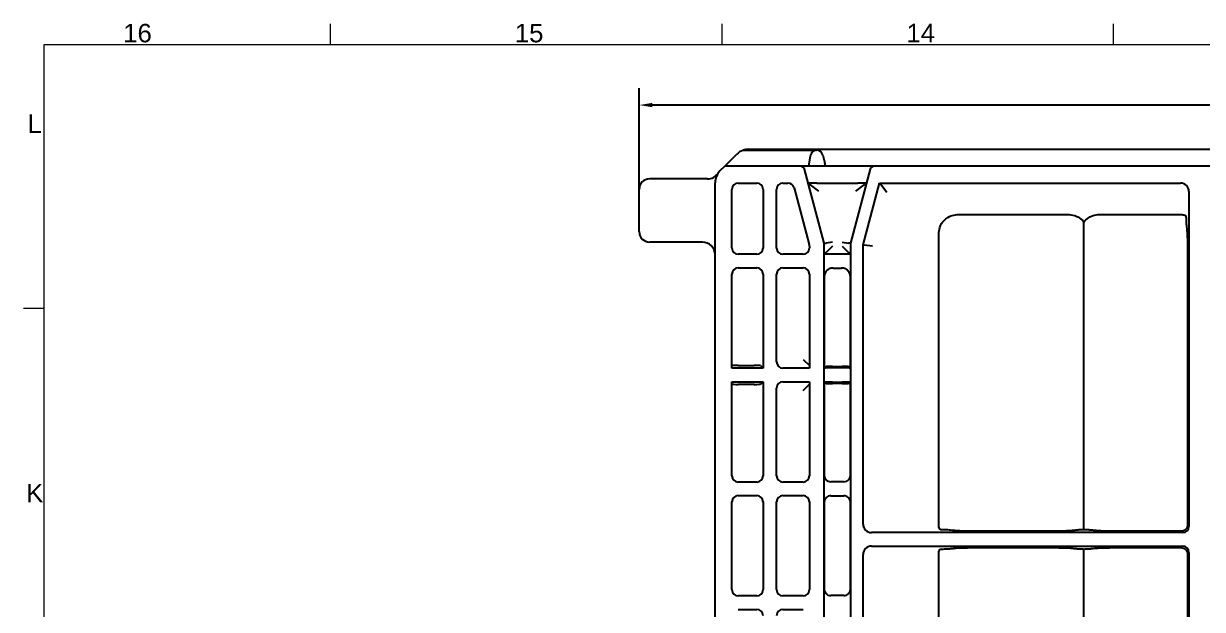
# Model space of a CAD drawing. Header units: millimetres. Extents: x 0 to 1486, y 0 to 1051.
# Drawn here: x 20.1 to 299.7, y 892.3 to 1031.2 of the extents above; entities that cross this region are included whole.
import ezdxf

# ---------------------------------------------------------------- set-up
doc = ezdxf.new("R2010")
doc.units = ezdxf.units.MM
doc.header["$LTSCALE"] = 1.25
for name, color, linetype, lineweight, true_color in [('Bemaßungen(DIN)', 7, 'Continuous', 5, 0x262659), ('Sichtbare Kanten(DIN)', 7, 'Continuous', 25, 0x262659), ('Skizziergeometrie(DIN)', 7, 'Continuous', 9, 0x262659), ('Symbole(DIN)', 7, 'Continuous', 15, 0x262659)]:
    doc.layers.add(name, color=color, linetype=linetype, lineweight=lineweight, true_color=true_color)
doc.styles.add('Aktuell-DIN', font='arial.ttf')
doc.styles.add('Aktuell-DINGroßer Text', font='arial.ttf')
doc.dimstyles.new('STANDARD-DIN', dxfattribs={"dimscale": 1.25, "dimtxt": 5.25, "dimasz": 2.5, "dimexe": 3.175, "dimexo": 0, "dimgap": 0.8, "dimtad": 1, "dimrnd": 1e-08, "dimtxsty": 'Aktuell-DINGroßer Text', "dimcen": 0.09, "dimdle": 10, "dimclrd": 256, "dimclre": 256, "dimclrt": 256, "dimazin": 2, "dimtfac": 0.666667, "dimtmove": 0, "dimatfit": 3, "dimfxl": 1, "dimtolj": 1, "dimlwd": 25, "dimlwe": 25, "dimarcsym": 0})

# ---------------------------------------------------------------- blocks, each defined once
blk = doc.blocks.new('Ränder Standardrahmen')
at = {"layer": 'Skizziergeometrie(DIN)'}
for p, q in [((74.31, 821), (74.31, 824.9)), ((148.63, 821), (148.63, 824.9)), ((222.94, 821), (222.94, 824.9)), ((20, 770.92), (16.1, 770.92))]:
    blk.add_line(p, q, dxfattribs=at)
at = {"layer": 'Skizziergeometrie(DIN)', "flags": 128}
blk.add_lwpolyline([(20, 20), (20, 821), (1169, 821), (1169, 20), (20, 20)], dxfattribs=at)
at = {"layer": 'Symbole(DIN)', "color": 179, "true_color": 0x262659, "char_height": 3.5, "attachment_point": 7, "style": 'Aktuell-DIN'}
for s, insert in [('16', (35, 821.34)), ('15', (109.31, 821.34)), ('14', (183.62, 821.4)), ('L', (16.87, 804.21)), ('K', (16.59, 734.13))]:
    blk.add_mtext(s, dxfattribs=dict(at, insert=insert))
blk = doc.blocks.new('*D89')
at = {"layer": 'Bemaßungen(DIN)', "color": 250, "linetype": 'Continuous', "lineweight": 25, "true_color": 0x3f3f3f, "transparency": 16777216}
for p, q in [((166.14, 991.86), (166.14, 1015.83)), ((1124.14, 991.86), (1124.14, 1015.83)), ((1121.01, 1011.86), (169.26, 1011.86))]:
    blk.add_line(p, q, dxfattribs=at)
at = {"layer": 'Bemaßungen(DIN)', "color": 250, "linetype": 'Continuous', "true_color": 0x3f3f3f, "transparency": 16777216}
for points in [[(169.26, 1012.38), (169.26, 1011.34), (166.14, 1011.86)], [(1121.01, 1012.38), (1121.01, 1011.34), (1124.14, 1011.86)]]:
    blk.add_solid(points, dxfattribs=at)
at = {"layer": 'Defpoints', "color": 0, "linetype": 'Continuous', "transparency": 16777216}
for p in [(166.14, 1011.86), (166.14, 991.86), (1124.14, 991.86)]:
    blk.add_point(p, dxfattribs=at)
at = {"layer": 'Bemaßungen(DIN)', "color": 179, "linetype": 'Continuous', "lineweight": 25, "true_color": 0x262659, "transparency": 16777216, "insert": (637.88, 1019.57), "char_height": 6.562, "attachment_point": 1, "style": 'Aktuell-DINGroßer Text'}
blk.add_mtext('\\A1;958', dxfattribs=at)

msp = doc.modelspace()

# ---------------------------------------------------------------- linework, layer by layer
at = {"layer": 'Sichtbare Kanten(DIN)'}
for p, q in [((207.717, 1001.114), (190.703, 1001.114)), ((192.095, 1001.364), (1098.181, 1001.364)), ((208.039, 1001.151), (208.237, 1001.151)), ((186.438, 997.364), (189.267, 1000.193)), ((206.59, 999.312), (206.278, 997.364)), ((209.686, 999.968), (210.153, 998.114)), ((186.438, 997.364), (185.31, 996.236)), ((204.371, 997.364), (186.438, 997.364)), ((207.477, 997.364), (204.371, 997.364)), ((210.038, 979.077), (205.337, 996.623)), ((218.8, 997.364), (207.477, 997.364)), ((220.94, 996.623), (216.238, 979.077)), ((221.906, 997.364), (218.8, 997.364)), ((1068.371, 997.364), (221.906, 997.364)), ((182.364, 994.364), (168.638, 994.364)), ((184.138, 871.263), (184.138, 993.407)), ((189.638, 993.364), (194.038, 993.364)), ((200.239, 993.364), (201.436, 993.364)), ((206.21, 993.364), (206.774, 992.931)), ((208.729, 991.432), (206.774, 992.931)), ((208.277, 993.377), (217.999, 993.377)), ((217.548, 991.432), (219.502, 992.931)), ((219.238, 978.682), (223.172, 993.364)), ((220.066, 993.364), (219.502, 992.931)), ((223.172, 993.364), (294.538, 993.364)), ((223.172, 993.364), (223.36, 993.12)), ((224.894, 991.12), (223.36, 993.12)), ((166.138, 981.864), (166.138, 991.864)), ((188.138, 977.965), (188.138, 991.864)), ((195.538, 991.864), (195.538, 977.964)), ((198.738, 977.964), (198.738, 991.864)), ((202.884, 992.252), (206.487, 978.807)), ((296.538, 991.364), (296.538, 911.964)), ((181.138, 979.364), (168.638, 979.364)), ((210.038, 979.077), (210.471, 979.134)), ((210.038, 740.651), (210.038, 979.077)), ((211.971, 979.331), (210.471, 979.134)), ((214.306, 979.331), (215.805, 979.134)), ((216.238, 979.077), (215.805, 979.134)), ((216.238, 979.077), (216.238, 740.651)), ((219.238, 912.464), (219.238, 978.682)), ((219.238, 978.682), (219.483, 978.65)), ((221.483, 978.387), (219.483, 978.65)), ((194.039, 976.464), (189.638, 976.464)), ((205.038, 976.464), (200.238, 976.464)), ((206.538, 978.419), (206.538, 977.965)), ((210.038, 976.464), (210.042, 976.468)), ((210.042, 976.468), (210.471, 976.868)), ((211.971, 978.368), (210.471, 976.868)), ((210.471, 976.868), (210.471, 976.868)), ((214.306, 978.368), (215.805, 976.868)), ((215.805, 976.868), (215.805, 976.868)), ((215.805, 976.868), (216.234, 976.468)), ((216.234, 976.468), (216.238, 976.464)), ((189.638, 973.264), (194.039, 973.264)), ((200.238, 973.264), (205.038, 973.264)), ((188.138, 949.464), (188.138, 971.764)), ((195.538, 971.765), (195.538, 949.464)), ((198.738, 950.964), (198.738, 971.765)), ((206.538, 971.764), (206.538, 949.464)), ((210.042, 971.261), (210.042, 949.468)), ((216.234, 949.468), (216.234, 971.261)), ((205.038, 951.563), (206.538, 950.064)), ((195.538, 949.464), (188.138, 949.464)), ((189.638, 950.1), (193.439, 950.1)), ((194.939, 950.064), (195.538, 949.464)), ((206.538, 949.464), (200.238, 949.464)), ((210.042, 949.468), (210.471, 949.868)), ((211.971, 949.904), (214.306, 949.904)), ((215.805, 949.868), (216.234, 949.468)), ((188.138, 946.264), (195.538, 946.264)), ((188.138, 923.965), (188.138, 946.264)), ((193.439, 945.629), (189.638, 945.629)), ((195.538, 946.264), (194.939, 945.664)), ((195.538, 946.264), (195.538, 923.964)), ((200.238, 946.264), (206.538, 946.264)), ((205.038, 944.165), (206.538, 945.664)), ((206.538, 946.264), (206.538, 923.965)), ((210.042, 946.26), (210.042, 923.968)), ((210.471, 945.86), (210.042, 946.26)), ((214.306, 945.824), (211.971, 945.824)), ((216.234, 946.26), (215.805, 945.86)), ((216.234, 923.968), (216.234, 946.26)), ((198.738, 923.964), (198.738, 944.765)), ((194.039, 922.464), (189.638, 922.464)), ((205.038, 922.464), (200.238, 922.464)), ((188.138, 896.965), (188.138, 917.764)), ((189.638, 919.264), (194.039, 919.264)), ((195.538, 917.765), (195.538, 896.964)), ((198.738, 896.964), (198.738, 917.765)), ((200.238, 919.264), (205.038, 919.264)), ((206.538, 917.764), (206.538, 896.965)), ((210.042, 917.761), (210.042, 896.968)), ((216.234, 896.968), (216.234, 917.761)), ((295.039, 910.464), (221.238, 910.464)), ((221.238, 907.264), (295.039, 907.264)), ((219.238, 863.464), (219.238, 905.264)), ((296.538, 905.765), (296.538, 862.964)), ((194.039, 895.464), (189.638, 895.464)), ((205.038, 895.464), (200.238, 895.464)), ((189.638, 892.264), (194.039, 892.264)), ((200.238, 892.264), (205.038, 892.264))]:
    msp.add_line(p, q, dxfattribs=at)
for centre, radius, start, end in [((192.095, 997.364), 4, 110.36413, 135), ((192.095, 997.364), 4, 90, 110.36413), ((182.364, 997.364), 3, 270, 325.57931), ((188.138, 993.407), 4, 135, 180), ((204.371, 996.364), 1, 15, 90), ((221.906, 996.364), 1, 90, 165), ((168.638, 991.864), 2.5, 90, 180), ((189.638, 991.864), 1.5, 90, 180), ((201.436, 991.864), 1.5, 15, 90), ((168.638, 981.864), 2.5, 180, 270), ((181.138, 976.364), 3, 0, 90), ((205.038, 978.419), 1.5, 0, 15)]:
    msp.add_arc(centre, radius, start, end, dxfattribs=at)
for centre, major_axis, ratio, start_param, end_param in [((208.039, 998.663), (0, 2.51), 0.5976725, 0.2162083, 1.3089969), ((208.039, 999.555), (0, 1.596), 0.9396926, 0, 0.2162083), ((208.237, 999.555), (0, 1.596), 0.9396926, 4.9741884, 6.2831853), ((210.084, 998.114), (0.19, -0.75), 0.0861395, 6.2613272, 7.8321235), ((194.038, 991.864), (1.5, 0), 0.9997015, 0, 1.5707963), ((200.239, 991.864), (-1.5, 0), 0.9997015, 4.712389, 6.2831853), ((208.263, 993.43), (-2.071, 0), 0.0252925, 0.0067816, 1.577578), ((218.013, 993.43), (2.071, 0), 0.0252925, 4.7056073, 6.2764037), ((294.538, 991.364), (1.884, 0.673), 0.9996634, 5.940323, 7.5109061), ((189.638, 977.965), (0, -1.5), 0.9997015, 4.712389, 6.2831853), ((194.038, 977.965), (1.061, -1.061), 0.9994032, 5.4980856, 7.068285), ((200.239, 977.965), (-1.061, -1.061), 0.9994032, 5.4980856, 7.068285), ((205.038, 977.965), (0, -1.5), 0.9997015, 0, 1.5707963), ((213.138, 976.464), (3.1, 0), 0.0244395, 0.0523599, 3.0892328), ((189.638, 971.764), (0, 1.5), 0.9997015, 0, 1.5707963), ((194.038, 971.764), (1.061, 1.061), 0.9994032, 5.4980856, 7.068285), ((200.239, 971.764), (-1.061, 1.061), 0.9994032, 5.4980856, 7.068285), ((205.038, 971.764), (0, 1.5), 0.9997015, 4.712389, 6.2831853), ((213.138, 973.264), (-3.1, 0), 0.0244395, 1.2341599, 1.9074327), ((200.239, 950.965), (-1.061, -1.061), 0.9994032, 5.4980856, 7.068285), ((189.638, 950.063), (-1.5, 0), 0.0244395, 4.712389, 6.2831853), ((193.439, 950.063), (-1.5, 0), 0.0244395, 3.1660273, 4.712389), ((205.038, 950.063), (-1.5, 0), 0.0244395, 3.1415927, 3.1660273), ((213.138, 949.464), (3.1, 0), 0.0244395, 0.0523599, 3.0892328), ((211.971, 949.867), (-1.5, 0), 0.0244395, 4.712389, 6.2570054), ((214.306, 949.867), (-1.5, 0), 0.0244395, 3.1677726, 4.712389), ((189.638, 945.665), (1.5, 0), 0.0244395, 3.1415927, 4.712389), ((193.439, 945.665), (1.5, 0), 0.0244395, 4.712389, 6.2587507), ((200.239, 944.764), (-1.061, 1.061), 0.9994032, 5.4980856, 7.068285), ((205.038, 945.665), (1.5, 0), 0.0244395, 6.2587507, 6.2831853), ((213.138, 946.264), (-3.1, 0), 0.0244395, 0.0523599, 3.0892328), ((211.971, 945.861), (1.5, 0), 0.0244395, 3.1677726, 4.712389), ((214.306, 945.861), (1.5, 0), 0.0244395, 4.712389, 6.2570054), ((189.638, 923.965), (0, -1.5), 0.9997015, 4.712389, 6.2831853), ((194.038, 923.965), (1.061, -1.061), 0.9994032, 5.4980856, 7.068285), ((200.239, 923.965), (-1.061, -1.061), 0.9994032, 5.4980856, 7.068285), ((205.038, 923.965), (0, -1.5), 0.9997015, 0, 1.5707963), ((213.138, 922.464), (3.1, 0), 0.0244395, 1.0546897, 2.0869029), ((189.638, 917.764), (0, 1.5), 0.9997015, 0, 1.5707963), ((194.038, 917.764), (1.061, 1.061), 0.9994032, 5.4980856, 7.068285), ((200.239, 917.764), (-1.061, 1.061), 0.9994032, 5.4980856, 7.068285), ((205.038, 917.764), (0, 1.5), 0.9997015, 4.712389, 6.2831853), ((213.138, 919.264), (-3.1, 0), 0.0244395, 1.0546897, 2.0869029), ((221.238, 912.465), (-0.673, -1.884), 0.9996634, 5.0554645, 6.6260477), ((295.038, 911.965), (1.061, -1.061), 0.9994032, 5.4980856, 7.068285), ((221.238, 905.264), (-0.673, 1.884), 0.9996634, 5.940323, 7.5109061), ((295.038, 905.764), (1.061, 1.061), 0.9994032, 5.4980856, 7.068285), ((189.638, 896.965), (0, -1.5), 0.9997015, 4.712389, 6.2831853), ((194.038, 896.965), (1.061, -1.061), 0.9994032, 5.4980856, 7.068285), ((200.239, 896.965), (-1.061, -1.061), 0.9994032, 5.4980856, 7.068285), ((205.038, 896.965), (0, -1.5), 0.9997015, 0, 1.5707963), ((213.138, 895.464), (3.1, 0), 0.0244395, 1.0546897, 2.0869029), ((194.038, 890.764), (1.061, 1.061), 0.9994032, 5.4980856, 7.068285), ((200.239, 890.764), (-1.061, 1.061), 0.9994032, 5.4980856, 7.068285)]:
    msp.add_ellipse(centre, major_axis=major_axis, ratio=ratio, start_param=start_param, end_param=end_param, dxfattribs=at)
for points, knots in [([(237.19, 912.661), (237.193, 917.335), (237.192, 922.01), (237.192, 936.441), (237.181, 946.197), (237.191, 956.452), (237.188, 959.754), (237.192, 967.272), (237.195, 971.117), (237.19, 975.856), (237.191, 975.954), (237.188, 980.411), (237.159, 981.275), (237.338, 982.479), (237.482, 983.094), (238.143, 984.181), (238.493, 984.573), (239.484, 985.367), (240.038, 985.574), (240.913, 985.842), (241.456, 985.886), (242.243, 985.909), (242.528, 985.908), (247.64, 985.909), (248.016, 985.904), (256.702, 985.943), (260.871, 985.888), (266.881, 985.91), (267.567, 985.917), (268.62, 985.856), (269.302, 985.773), (270.577, 985.187), (271.023, 984.811), (271.458, 984.339), (271.549, 984.23), (271.634, 984.119)], [0.05, 0.05, 0.05, 0.05, 1.4522932, 1.4522932, 4.3793006, 4.3793006, 4.5287569, 4.5287569, 4.6852435, 4.6852435, 4.721594, 4.721594, 4.9876856, 4.9876856, 5.1420084, 5.1420084, 5.2492056, 5.2492056, 5.4043088, 5.4043088, 5.6857467, 5.6857467, 5.8605427, 5.8605427, 7.1871045, 7.1871045, 8.4115549, 8.4115549, 8.9524471, 8.9524471, 9.4690819, 9.4690819, 9.9125265, 9.9125265, 10.042964, 10.042964, 10.042964, 10.042964]), ([(271.634, 984.119), (271.941, 984.52), (272.289, 984.832), (273.187, 985.463), (273.718, 985.645), (274.678, 985.88), (275.233, 985.902), (276.311, 985.911), (277.494, 985.912), (281.114, 985.9), (283.869, 985.917), (287.894, 985.931), (289.392, 985.932), (292.287, 985.926), (293.374, 985.919), (294.341, 985.912)], [1.9918228, 1.9918228, 1.9918228, 1.9918228, 2.4912622, 2.4912622, 3.3383961, 3.3383961, 4.5998735, 4.5998735, 5.7119812, 5.7119812, 9.2464274, 9.2464274, 10.8771618, 10.8771618, 12.7740937, 12.7740937, 12.7740937, 12.7740937]), ([(294.341, 985.912), (294.535, 985.911), (294.726, 985.901), (295.077, 985.866), (295.235, 985.841), (295.469, 985.783), (295.555, 985.754), (295.662, 985.699), (295.695, 985.678), (295.746, 985.636), (295.765, 985.615), (295.797, 985.573), (295.809, 985.551), (295.832, 985.495), (295.839, 985.459), (295.841, 985.42)], [0, 0, 0, 0, 0.05800109, 0.05800109, 0.11425072, 0.11425072, 0.15601933, 0.15601933, 0.17864335, 0.17864335, 0.19716117, 0.19716117, 0.21475392, 0.21475392, 0.23969967, 0.23969967, 0.23969967, 0.23969967]), ([(295.841, 985.42), (295.852, 985.182), (295.859, 984.898), (295.879, 984.157), (295.887, 983.899), (295.913, 983.536), (295.926, 983.458), (295.964, 983.149), (295.976, 982.941), (296.055, 982.14), (296.087, 981.915), (296.129, 981.233), (296.143, 980.937), (296.167, 980.075), (296.174, 979.585), (296.186, 978.611), (296.189, 977.998), (296.192, 976.956), (296.192, 976.406), (296.192, 972.519), (296.193, 970.027), (296.191, 963.864), (296.191, 962.189), (296.191, 956.602), (296.192, 954.713), (296.192, 951.828), (296.193, 950.831), (296.192, 949.048), (296.192, 948.262), (296.193, 946.336), (296.192, 945.764), (296.186, 943.415), (296.187, 942.876), (296.191, 941.5), (296.193, 941.102), (296.193, 939.963), (296.192, 939.44), (296.191, 938.181), (296.193, 937.74), (296.192, 933.982), (296.192, 931.519), (296.191, 925.985), (296.191, 922.915), (296.192, 919.151), (296.192, 918.456), (296.192, 917.111), (296.192, 916.909), (296.192, 915.408), (296.192, 914.621), (296.192, 913.035), (296.192, 912.627), (296.192, 912.31)], [0.060072, 0.060072, 0.060072, 0.060072, 0.2461636, 0.2461636, 0.4827816, 0.4827816, 0.6823794, 0.6823794, 1.0874059, 1.0874059, 1.5380251, 1.5380251, 1.7689488, 1.7689488, 2.0124622, 2.0124622, 2.5445169, 2.5445169, 3.2021934, 3.2021934, 4.3768242, 4.3768242, 6.1076143, 6.1076143, 6.9915419, 6.9915419, 7.4580317, 7.4580317, 7.8258806, 7.8258806, 8.3596549, 8.3596549, 8.9304251, 8.9304251, 9.3604557, 9.3604557, 9.7250317, 9.7250317, 10.2416735, 10.2416735, 11.224895, 11.224895, 12.4503194, 12.4503194, 12.7275732, 12.7275732, 12.987257, 12.987257, 13.2729737, 13.2729737, 13.5635103, 13.5635103, 13.5635103, 13.5635103]), ([(271.64, 911.144), (271.64, 911.515), (271.64, 911.899), (271.642, 917.253), (271.641, 922.208), (271.643, 936.549), (271.643, 942.459), (271.633, 949.517), (271.632, 950.319), (271.638, 954.431), (271.649, 956.012), (271.642, 959.934), (271.624, 960.692), (271.644, 964.345), (271.635, 965.961), (271.631, 968.533), (271.644, 969.232), (271.645, 971.433), (271.641, 972.775), (271.642, 975.303), (271.638, 976.49), (271.639, 977.921), (271.639, 978.254), (271.646, 979.85), (271.635, 980.647), (271.633, 981.668), (271.634, 981.946), (271.637, 982.447), (271.639, 982.665), (271.64, 983.114), (271.638, 983.329), (271.633, 983.718), (271.633, 983.873), (271.634, 984.046), (271.634, 984.082), (271.634, 984.119)], [12.2755904, 12.2755904, 12.2755904, 12.2755904, 12.3506044, 12.3506044, 13.284413, 13.284413, 15.0528792, 15.0528792, 15.9454786, 15.9454786, 17.3552917, 17.3552917, 18.9020043, 18.9020043, 20.129594, 20.129594, 20.8559372, 20.8559372, 21.9902836, 21.9902836, 22.9936181, 22.9936181, 23.2003516, 23.2003516, 24.0602423, 24.0602423, 24.4048334, 24.4048334, 24.6884775, 24.6884775, 25.0358022, 25.0358022, 25.4170267, 25.4170267, 25.5171786, 25.5171786, 25.5171786, 25.5171786]), ([(212.114, 973.193), (211.798, 973.195), (211.49, 973.123), (210.965, 972.883), (210.746, 972.716), (210.379, 972.328), (210.235, 972.074), (210.114, 971.74), (210.087, 971.632), (210.062, 971.491), (210.055, 971.447), (210.049, 971.385), (210.047, 971.365), (210.045, 971.334), (210.044, 971.323), (210.043, 971.305), (210.043, 971.298), (210.043, 971.283), (210.042, 971.274), (210.042, 971.261)], [-0.4532509, -0.4532509, -0.4532509, -0.4532509, -0.35265098, -0.35265098, -0.25191425, -0.25191425, -0.12595713, -0.12595713, -0.06297856, -0.06297856, -0.03148928, -0.03148928, -0.01574464, -0.01574464, -0.00787232, -0.00787232, -0.00393616, -0.00393616, 0, 0, 0, 0]), ([(216.234, 971.261), (216.234, 971.274), (216.234, 971.283), (216.233, 971.299), (216.233, 971.305), (216.232, 971.324), (216.232, 971.334), (216.229, 971.366), (216.228, 971.386), (216.221, 971.448), (216.215, 971.493), (216.189, 971.635), (216.161, 971.744), (216.038, 972.081), (215.892, 972.336), (215.521, 972.723), (215.303, 972.888), (214.781, 973.125), (214.476, 973.195), (214.162, 973.193)], [0, 0, 0, 0, 0.00397337, 0.00397337, 0.00794674, 0.00794674, 0.01589347, 0.01589347, 0.03178694, 0.03178694, 0.06357389, 0.06357389, 0.12714778, 0.12714778, 0.25429556, 0.25429556, 0.35406231, 0.35406231, 0.45369226, 0.45369226, 0.45369226, 0.45369226]), ([(210.042, 923.968), (210.042, 923.96), (210.043, 923.954), (210.043, 923.945), (210.043, 923.94), (210.043, 923.929), (210.044, 923.922), (210.045, 923.902), (210.046, 923.889), (210.05, 923.849), (210.054, 923.82), (210.069, 923.728), (210.085, 923.657), (210.176, 923.37), (210.328, 923.121), (210.643, 922.832), (210.801, 922.724), (211.174, 922.571), (211.389, 922.527), (211.608, 922.53)], [0.58054376, 0.58054376, 0.58054376, 0.58054376, 0.58279488, 0.58279488, 0.585046, 0.585046, 0.58954824, 0.58954824, 0.59855271, 0.59855271, 0.61656165, 0.61656165, 0.65257953, 0.65257953, 0.77309667, 0.77309667, 0.84881417, 0.84881417, 0.92441967, 0.92441967, 0.92441967, 0.92441967]), ([(214.668, 922.53), (214.92, 922.527), (215.161, 922.585), (215.568, 922.777), (215.735, 922.911), (216.011, 923.218), (216.132, 923.447), (216.202, 923.703), (216.214, 923.762), (216.225, 923.84), (216.228, 923.864), (216.231, 923.899), (216.232, 923.91), (216.233, 923.927), (216.233, 923.933), (216.234, 923.944), (216.234, 923.948), (216.234, 923.956), (216.234, 923.961), (216.234, 923.968)], [0.23429369, 0.23429369, 0.23429369, 0.23429369, 0.32107222, 0.32107222, 0.40796276, 0.40796276, 0.51677769, 0.51677769, 0.54649351, 0.54649351, 0.56135141, 0.56135141, 0.56878037, 0.56878037, 0.57249484, 0.57249484, 0.57435208, 0.57435208, 0.57620932, 0.57620932, 0.57620932, 0.57620932]), ([(211.608, 919.198), (211.389, 919.201), (211.174, 919.157), (210.801, 919.004), (210.643, 918.896), (210.328, 918.607), (210.176, 918.357), (210.085, 918.071), (210.069, 918), (210.054, 917.908), (210.05, 917.879), (210.046, 917.839), (210.045, 917.826), (210.044, 917.806), (210.043, 917.8), (210.043, 917.788), (210.043, 917.784), (210.043, 917.774), (210.042, 917.768), (210.042, 917.761)], [-0.34384949, -0.34384949, -0.34384949, -0.34384949, -0.26824399, -0.26824399, -0.19252649, -0.19252649, -0.07191798, -0.07191798, -0.03595899, -0.03595899, -0.01797949, -0.01797949, -0.00898975, -0.00898975, -0.00449487, -0.00449487, -0.00224744, -0.00224744, 0, 0, 0, 0]), ([(216.234, 917.761), (216.234, 917.767), (216.234, 917.772), (216.234, 917.781), (216.234, 917.784), (216.233, 917.795), (216.233, 917.801), (216.232, 917.819), (216.231, 917.83), (216.228, 917.865), (216.225, 917.89), (216.214, 917.969), (216.201, 918.028), (216.13, 918.286), (216.007, 918.516), (215.729, 918.823), (215.563, 918.955), (215.157, 919.144), (214.918, 919.202), (214.668, 919.198)], [0, 0, 0, 0, 0.00188193, 0.00188193, 0.00376386, 0.00376386, 0.00752772, 0.00752772, 0.01505544, 0.01505544, 0.03011087, 0.03011087, 0.06022174, 0.06022174, 0.16976989, 0.16976989, 0.25595515, 0.25595515, 0.34202841, 0.34202841, 0.34202841, 0.34202841]), ([(237.689, 911.162), (237.591, 911.166), (237.506, 911.208), (237.374, 911.368), (237.326, 911.476), (237.255, 911.743), (237.232, 911.895), (237.206, 912.166), (237.199, 912.276), (237.192, 912.478), (237.19, 912.57), (237.19, 912.661)], [0, 0, 0, 0, 0.06498344, 0.06498344, 0.12401447, 0.12401447, 0.17908606, 0.17908606, 0.21349447, 0.21349447, 0.24099404, 0.24099404, 0.24099404, 0.24099404]), ([(296.192, 912.31), (296.192, 912.229), (296.186, 912.148), (296.155, 911.958), (296.125, 911.849), (296.007, 911.56), (295.896, 911.392), (295.631, 911.126), (295.486, 911.024), (295.158, 910.872), (294.975, 910.825), (294.757, 910.811), (294.725, 910.81), (294.693, 910.81)], [0.34362104, 0.34362104, 0.34362104, 0.34362104, 0.36782279, 0.36782279, 0.40151908, 0.40151908, 0.46145048, 0.46145048, 0.5141578, 0.5141578, 0.57009903, 0.57009903, 0.57975144, 0.57975144, 0.57975144, 0.57975144]), ([(271.64, 911.144), (271.343, 911.135), (271.067, 911.131), (270.698, 911.12), (270.575, 911.115), (270.326, 911.096), (270.216, 911.083), (269.927, 911.054), (269.524, 911.015), (269.085, 910.972), (268.97, 910.96), (268.324, 910.899), (268.264, 910.887), (267.538, 910.857), (267.174, 910.845), (265.888, 910.821), (265.285, 910.817), (264.29, 910.81), (263.684, 910.81), (262.747, 910.81), (262.297, 910.81), (261.114, 910.81), (260.573, 910.81), (258.884, 910.81), (257.894, 910.81), (255.73, 910.812), (254.708, 910.812), (251.001, 910.809), (249.912, 910.81), (246.123, 910.81), (245.407, 910.81), (244.428, 910.817), (243.821, 910.822), (242.668, 910.844), (242.251, 910.856), (241.678, 910.881), (241.51, 910.892), (241.184, 910.923), (240.833, 910.958), (239.813, 911.058), (239.77, 911.062), (239.402, 911.099), (239.329, 911.108), (239.046, 911.121), (238.917, 911.125), (238.462, 911.136), (238.228, 911.141), (237.861, 911.154), (237.769, 911.158), (237.689, 911.162)], [0.0223692, 0.0223692, 0.0223692, 0.0223692, 0.1795219, 0.1795219, 0.2685278, 0.2685278, 0.3661478, 0.3661478, 0.4653958, 0.4653958, 0.5003719, 0.5003719, 0.655373, 0.655373, 0.7275896, 0.7275896, 0.8050678, 0.8050678, 0.9459, 0.9459, 1.0213335, 1.0213335, 1.1018721, 1.1018721, 1.2156296, 1.2156296, 1.3509573, 1.3509573, 1.5428512, 1.5428512, 1.6852622, 1.6852622, 1.7395989, 1.7395989, 1.7803803, 1.7803803, 1.8156279, 1.8156279, 1.842997, 1.842997, 1.8451611, 1.8451611, 1.8568732, 1.8568732, 1.8642019, 1.8642019, 1.8728484, 1.8728484, 1.8762588, 1.8762588, 1.8762588, 1.8762588]), ([(294.693, 910.81), (294.296, 910.81), (293.909, 910.81), (292.404, 910.81), (291.37, 910.81), (287.484, 910.813), (286.618, 910.81), (284.271, 910.809), (282.491, 910.81), (279.654, 910.81), (278.82, 910.81), (277.415, 910.822), (276.942, 910.829), (276.094, 910.846), (275.692, 910.858), (275.156, 910.882), (274.993, 910.894), (274.714, 910.92), (274.7, 910.922), (274.107, 910.979), (273.742, 911.016), (273.225, 911.066), (273.083, 911.081), (272.849, 911.104), (272.76, 911.113), (272.44, 911.124), (272.29, 911.128), (271.969, 911.136), (271.809, 911.139), (271.64, 911.144)], [0.0918453, 0.0918453, 0.0918453, 0.0918453, 0.2281497, 0.2281497, 0.5269155, 0.5269155, 1.3519398, 1.3519398, 1.9591823, 1.9591823, 2.1998832, 2.1998832, 2.3778114, 2.3778114, 2.6444539, 2.6444539, 2.8775445, 2.8775445, 2.9992534, 2.9992534, 3.2136844, 3.2136844, 3.2976891, 3.2976891, 3.3525414, 3.3525414, 3.383668, 3.383668, 3.4176627, 3.4176627, 3.4176627, 3.4176627]), ([(237.188, 905.067), (237.188, 905.159), (237.19, 905.251), (237.198, 905.463), (237.206, 905.581), (237.236, 905.87), (237.264, 906.028), (237.34, 906.279), (237.387, 906.373), (237.512, 906.521), (237.595, 906.562), (237.688, 906.567)], [0, 0, 0, 0, 0.02760426, 0.02760426, 0.06468653, 0.06468653, 0.12341629, 0.12341629, 0.17665412, 0.17665412, 0.24006932, 0.24006932, 0.24006932, 0.24006932]), ([(237.688, 906.567), (238.094, 906.587), (238.466, 906.591), (239.015, 906.606), (239.191, 906.612), (239.512, 906.634), (239.576, 906.645), (240.035, 906.689), (240.313, 906.716), (240.727, 906.757), (240.875, 906.772), (241.374, 906.82), (241.612, 906.845), (242.736, 906.882), (243.245, 906.891), (244.163, 906.905), (244.713, 906.91), (245.814, 906.914), (246.249, 906.914), (249.708, 906.914), (253.538, 906.914), (257.558, 906.914), (258.813, 906.914), (262.376, 906.914), (263.246, 906.914), (264.334, 906.913), (264.996, 906.911), (266.244, 906.897), (266.703, 906.888), (267.544, 906.867), (267.858, 906.854), (268.358, 906.826), (268.518, 906.809), (268.917, 906.77), (269.089, 906.753), (269.412, 906.721), (269.563, 906.706), (269.886, 906.674), (269.947, 906.669), (270.252, 906.64), (270.315, 906.626), (270.918, 906.599), (271.267, 906.595), (271.638, 906.584)], [0.0611686, 0.0611686, 0.0611686, 0.0611686, 0.4083252, 0.4083252, 0.5549459, 0.5549459, 0.6986107, 0.6986107, 0.9210511, 0.9210511, 1.0406617, 1.0406617, 1.3196095, 1.3196095, 1.5075851, 1.5075851, 1.7469643, 1.7469643, 1.9173787, 1.9173787, 2.2100824, 2.2100824, 2.3429986, 2.3429986, 2.5873594, 2.5873594, 2.8006284, 2.8006284, 2.96654, 2.96654, 3.1832411, 3.1832411, 3.4497798, 3.4497798, 3.6606058, 3.6606058, 3.8451664, 3.8451664, 4.062682, 4.062682, 4.4908173, 4.4908173, 4.9447748, 4.9447748, 4.9447748, 4.9447748]), ([(271.642, 867.305), (271.639, 867.526), (271.636, 867.712), (271.635, 868.11), (271.637, 868.319), (271.639, 868.711), (271.64, 868.909), (271.639, 869.373), (271.638, 869.64), (271.634, 870.565), (271.641, 871.324), (271.642, 872.709), (271.636, 873.067), (271.638, 874.059), (271.643, 874.395), (271.645, 875.415), (271.635, 875.826), (271.631, 877.02), (271.641, 877.435), (271.646, 878.76), (271.638, 879.239), (271.63, 880.764), (271.644, 881.29), (271.644, 883.107), (271.634, 883.703), (271.635, 886.655), (271.635, 888.681), (271.634, 891.91), (271.643, 895.288), (271.637, 900.543), (271.636, 902.288), (271.638, 906.584)], [0.558332, 0.558332, 0.558332, 0.558332, 0.8173257, 0.8173257, 1.0884666, 1.0884666, 1.3283956, 1.3283956, 1.6283241, 1.6283241, 2.3433881, 2.3433881, 2.8708559, 2.8708559, 3.2345515, 3.2345515, 3.7544708, 3.7544708, 4.3330223, 4.3330223, 4.9940506, 4.9940506, 6.1753114, 6.1753114, 7.1803544, 7.1803544, 9.3747774, 9.3747774, 10.6794363, 10.6794363, 11.9116629, 11.9116629, 11.9116629, 11.9116629]), ([(271.638, 906.584), (271.878, 906.591), (272.106, 906.595), (272.499, 906.606), (272.676, 906.611), (273.004, 906.633), (273.083, 906.645), (273.319, 906.668), (273.404, 906.675), (273.625, 906.697), (273.662, 906.702), (274.076, 906.742), (274.306, 906.765), (274.84, 906.817), (275.032, 906.837), (275.741, 906.866), (276.121, 906.879), (277.411, 906.903), (278.016, 906.907), (278.993, 906.913), (279.596, 906.914), (280.468, 906.914), (280.772, 906.914), (284.312, 906.914), (286.561, 906.914), (289.529, 906.914), (291.1, 906.914), (293.02, 906.914), (293.854, 906.914), (294.688, 906.914)], [0.03982383, 0.03982383, 0.03982383, 0.03982383, 0.17517507, 0.17517507, 0.2744155, 0.2744155, 0.37504095, 0.37504095, 0.44054894, 0.44054894, 0.48862337, 0.48862337, 0.55047325, 0.55047325, 0.62826064, 0.62826064, 0.66886596, 0.66886596, 0.71140368, 0.71140368, 0.79173045, 0.79173045, 0.82647101, 0.82647101, 0.88691907, 0.88691907, 0.90629608, 0.90629608, 0.92118787, 0.92118787, 0.92118787, 0.92118787]), ([(294.688, 906.914), (294.872, 906.914), (295.055, 906.88), (295.41, 906.744), (295.578, 906.639), (295.864, 906.37), (295.98, 906.208), (296.106, 905.929), (296.14, 905.824), (296.179, 905.636), (296.189, 905.555), (296.192, 905.455), (296.193, 905.437), (296.193, 905.419)], [0.40059238, 0.40059238, 0.40059238, 0.40059238, 0.45578378, 0.45578378, 0.51479902, 0.51479902, 0.57430037, 0.57430037, 0.60755898, 0.60755898, 0.63223884, 0.63223884, 0.63761946, 0.63761946, 0.63761946, 0.63761946]), ([(271.642, 867.305), (271.389, 866.972), (271.052, 866.625), (270.141, 866), (269.65, 865.811), (268.689, 865.568), (268.155, 865.531), (266.844, 865.515), (265.636, 865.537), (259.326, 865.505), (255.355, 865.48), (249.221, 865.512), (247.057, 865.534), (242.688, 865.517), (242.002, 865.507), (240.859, 865.611), (240.307, 865.726), (239.072, 866.318), (238.62, 866.75), (237.847, 867.619), (237.608, 868.17), (237.282, 869.108), (237.218, 869.708), (237.178, 870.832), (237.185, 871.542), (237.198, 878.546), (237.193, 881.312), (237.19, 885.74), (237.192, 887.406), (237.186, 894.403), (237.185, 899.735), (237.188, 905.067)], [11.3081587, 11.3081587, 11.3081587, 11.3081587, 12.9184655, 12.9184655, 14.7369691, 14.7369691, 16.9603039, 16.9603039, 19.3969671, 19.3969671, 23.5332356, 23.5332356, 25.7874241, 25.7874241, 28.0837197, 28.0837197, 30.260679, 30.260679, 32.8762807, 32.8762807, 37.8218745, 37.8218745, 46.3971234, 46.3971234, 53.8587279, 53.8587279, 62.3371807, 62.3371807, 67.4514113, 67.4514113, 83.8205496, 83.8205496, 83.8205496, 83.8205496]), ([(296.193, 905.419), (296.194, 904.65), (296.192, 904.246), (296.192, 902.536), (296.192, 902.089), (296.192, 900.694), (296.192, 900.168), (296.192, 898.933), (296.192, 898.303), (296.192, 895.953), (296.19, 894.032), (296.191, 887.148), (296.192, 885.152), (296.192, 881.203), (296.192, 879.251), (296.192, 875.175), (296.193, 874.756), (296.19, 873.693), (296.188, 872.954), (296.169, 871.486), (296.159, 871.084), (296.142, 870.504), (296.131, 870.231), (296.096, 869.636), (296.074, 869.441), (296.021, 868.964), (296.012, 868.867), (295.97, 868.382), (295.959, 868.243), (295.921, 867.943), (295.905, 867.904), (295.879, 867.229), (295.871, 866.928), (295.857, 866.434), (295.85, 866.219), (295.841, 866.023)], [0.1024253, 0.1024253, 0.1024253, 0.1024253, 0.4346213, 0.4346213, 0.6164039, 0.6164039, 0.7255261, 0.7255261, 0.8666626, 0.8666626, 1.1405368, 1.1405368, 1.2524585, 1.2524585, 1.3618649, 1.3618649, 1.4809131, 1.4809131, 1.5513689, 1.5513689, 1.6125205, 1.6125205, 1.7081862, 1.7081862, 1.8759514, 1.8759514, 2.1206129, 2.1206129, 2.3024323, 2.3024323, 2.5423584, 2.5423584, 2.666041, 2.666041, 2.7612511, 2.7612511, 2.7612511, 2.7612511]), ([(210.042, 896.968), (210.042, 896.961), (210.043, 896.956), (210.043, 896.948), (210.043, 896.944), (210.043, 896.933), (210.044, 896.927), (210.045, 896.909), (210.045, 896.898), (210.048, 896.863), (210.051, 896.839), (210.063, 896.76), (210.075, 896.7), (210.146, 896.442), (210.269, 896.212), (210.548, 895.905), (210.714, 895.774), (211.119, 895.584), (211.359, 895.527), (211.608, 895.53)], [0.58229379, 0.58229379, 0.58229379, 0.58229379, 0.58417572, 0.58417572, 0.58605765, 0.58605765, 0.5898215, 0.5898215, 0.59734922, 0.59734922, 0.61240466, 0.61240466, 0.64251553, 0.64251553, 0.75206367, 0.75206367, 0.83824893, 0.83824893, 0.9243222, 0.9243222, 0.9243222, 0.9243222]), ([(214.668, 895.53), (214.887, 895.527), (215.103, 895.571), (215.476, 895.724), (215.634, 895.832), (215.949, 896.121), (216.101, 896.371), (216.191, 896.658), (216.208, 896.728), (216.223, 896.821), (216.226, 896.849), (216.23, 896.889), (216.231, 896.902), (216.233, 896.922), (216.233, 896.929), (216.233, 896.94), (216.234, 896.945), (216.234, 896.954), (216.234, 896.96), (216.234, 896.968)], [0.23429106, 0.23429106, 0.23429106, 0.23429106, 0.30989657, 0.30989657, 0.38561406, 0.38561406, 0.50622257, 0.50622257, 0.54218156, 0.54218156, 0.56016106, 0.56016106, 0.5691508, 0.5691508, 0.57364568, 0.57364568, 0.57589312, 0.57589312, 0.57814055, 0.57814055, 0.57814055, 0.57814055])]:
    msp.add_open_spline(points, degree=3, knots=knots, dxfattribs=at)

# ---------------------------------------------------------------- block references
at = {"xscale": 1.25, "yscale": 1.25, "zscale": 1.25}
msp.add_blockref('Ränder Standardrahmen', (0, 0), dxfattribs=at)

# ---------------------------------------------------------------- dimensions: what is measured, and where the dimension line sits
at = {"layer": 'Bemaßungen(DIN)', "color": 250, "linetype": 'Continuous', "lineweight": 25, "true_color": 0x3f3f3f}
dim = msp.add_linear_dim(base=(166.138, 1011.864), p1=(1124.138, 991.864), p2=(166.138, 991.864), angle=180, dimstyle='STANDARD-DIN', override={"dimgap": 0.8, "dimdec": 2, "dimtol": 0, "dimlim": 0, "dimtp": 0, "dimtm": 0, "dimtdec": 2, "dimtofl": 0, "dimatfit": 1}, dxfattribs=at)
dim.commit()
dim.dimension.update_dxf_attribs({"geometry": '*D89', "text_midpoint": (645.138, 1011.864), "dimtype": 160})

doc.saveas('drawing.dxf')
